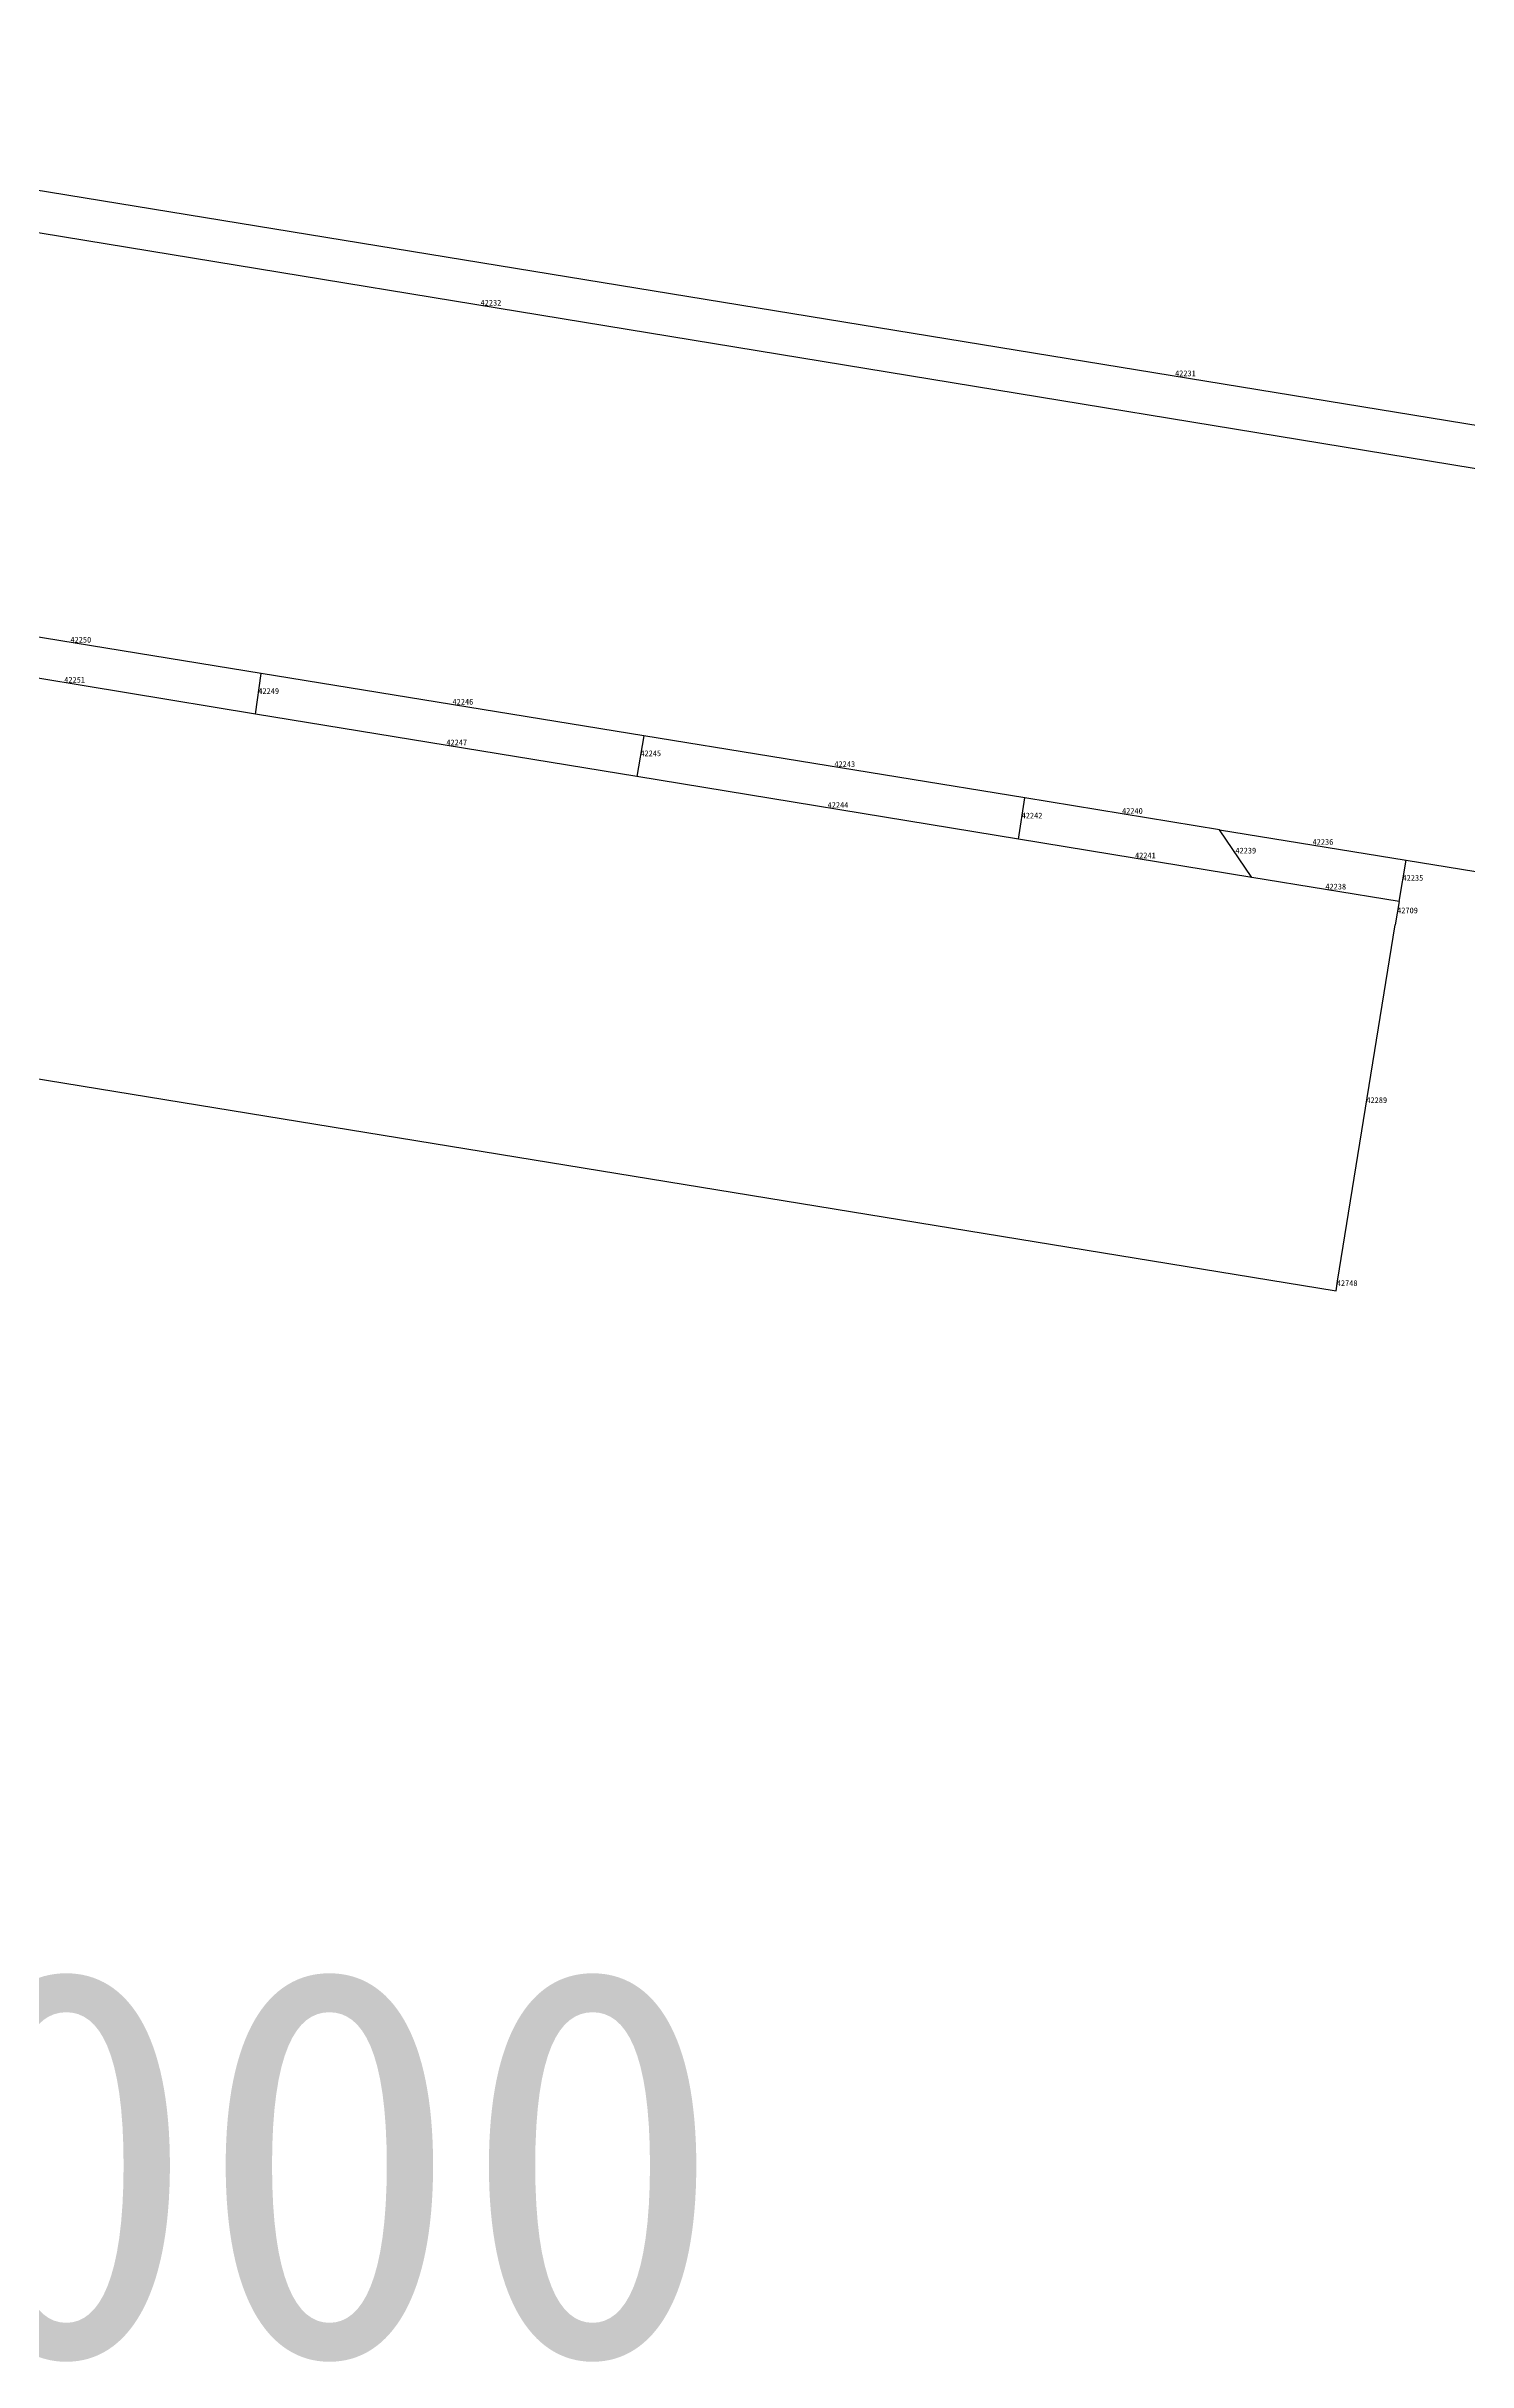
# Model space of a CAD drawing. Header units: millimetres. Extents: x -1665 to 702, y -2590 to 196.
# Drawn here: x -926 to -191, y -2590 to -1393 of the extents above; entities that cross this region are included whole.
import ezdxf

# ---------------------------------------------------------------- set-up
doc = ezdxf.new("R2010")
doc.units = ezdxf.units.MM
doc.layers.add('BL', color=153, linetype='Continuous', true_color=0x5890e1)
doc.layers.add('HD', color=153, linetype='Continuous', true_color=0x5890e1)
doc.styles.get("Standard").update_dxf_attribs({"font": ''})
doc.styles.get('Standard').set_extended_font_data('SimSun')

msp = doc.modelspace()

# ---------------------------------------------------------------- linework, layer by layer
at = {"layer": 'HD'}
for p, q in [((701.8, -1734.3, -100), (-1386.3, -1393.3, -100)), ((-0.8, -1642.2, -94), (-1401.7, -1412.4, -94)), ((-814.8, -1717.5, -100), (-1011.9, -1685.4, -100)), ((-817.6, -1738.4, -100), (-1015.4, -1705.9, -100)), ((-817.6, -1738.4, -100), (-814.8, -1717.5, -100)), ((-616.9, -1749.7, -100), (-814.8, -1717.5, -100)), ((-620.5, -1770.7, -100), (-817.6, -1738.4, -100)), ((-616.9, -1749.7, -100), (-620.5, -1770.7, -100)), ((-419.9, -1781.8, -100), (-616.9, -1749.7, -100)), ((-423.3, -1803.1, -100), (-620.5, -1770.7, -100)), ((-423.3, -1803.1, -100), (-419.9, -1781.8, -100)), ((-319.4, -1798.2, -100), (-419.9, -1781.8, -100)), ((-302.7, -1822.9, -100), (-423.3, -1803.1, -100)), ((-319.4, -1798.2, -100), (-222.9, -1813.9, -100)), ((-302.7, -1822.9, -100), (-319.4, -1798.2, -100)), ((-1631.4, -1812.6, -94), (-259.1, -2036.5, -94)), ((-226.4, -1835.4, -100), (-222.9, -1813.9, -100)), ((-222.9, -1813.9, -100), (-33.7, -1844.7, -100)), ((-226.4, -1835.4, -100), (-302.7, -1822.9, -100)), ((-226.4, -1835.4, -100), (-228.5, -1847.4, -100)), ((-258.3, -2031.6, -94), (-228.5, -1847.4, -100)), ((-259.1, -2036.5, -94), (-258.3, -2031.6, -94))]:
    msp.add_line(p, q, dxfattribs=at)

# ---------------------------------------------------------------- texts
at = {"layer": 'BL', "color": 5}
msp.add_text('1:1000', height=200, dxfattribs=at).set_placement((-1391.7, -2586.9))
at = {"layer": 'HD', "color": 0}
for s, p in [('42232', (-701.3, -1527.3, -94)), ('42231', (-342.3, -1563.8, -100)), ('42250', (-913.3, -1701.5, -100)), ('42251', (-916.5, -1722.2, -100)), ('42249', (-816.2, -1728, -100)), ('42246', (-715.8, -1733.6, -100)), ('42247', (-719, -1754.6, -100)), ('42245', (-618.7, -1760.2, -100)), ('42243', (-518.4, -1765.8, -100)), ('42244', (-521.9, -1786.9, -100)), ('42242', (-421.6, -1792.4, -100)), ('42240', (-369.7, -1790, -100)), ('42236', (-271.2, -1806, -100)), ('42241', (-363, -1813, -100)), ('42239', (-311.1, -1810.5, -100)), ('42238', (-264.6, -1829.1, -100)), ('42235', (-224.7, -1824.6, -100)), ('42709', (-227.5, -1841.4, -100)), ('42289', (-243.4, -1939.5, -97)), ('42748', (-258.7, -2034.1, -94))]:
    msp.add_text(s, height=3, dxfattribs=at).set_placement(p)

doc.saveas('drawing.dxf')
